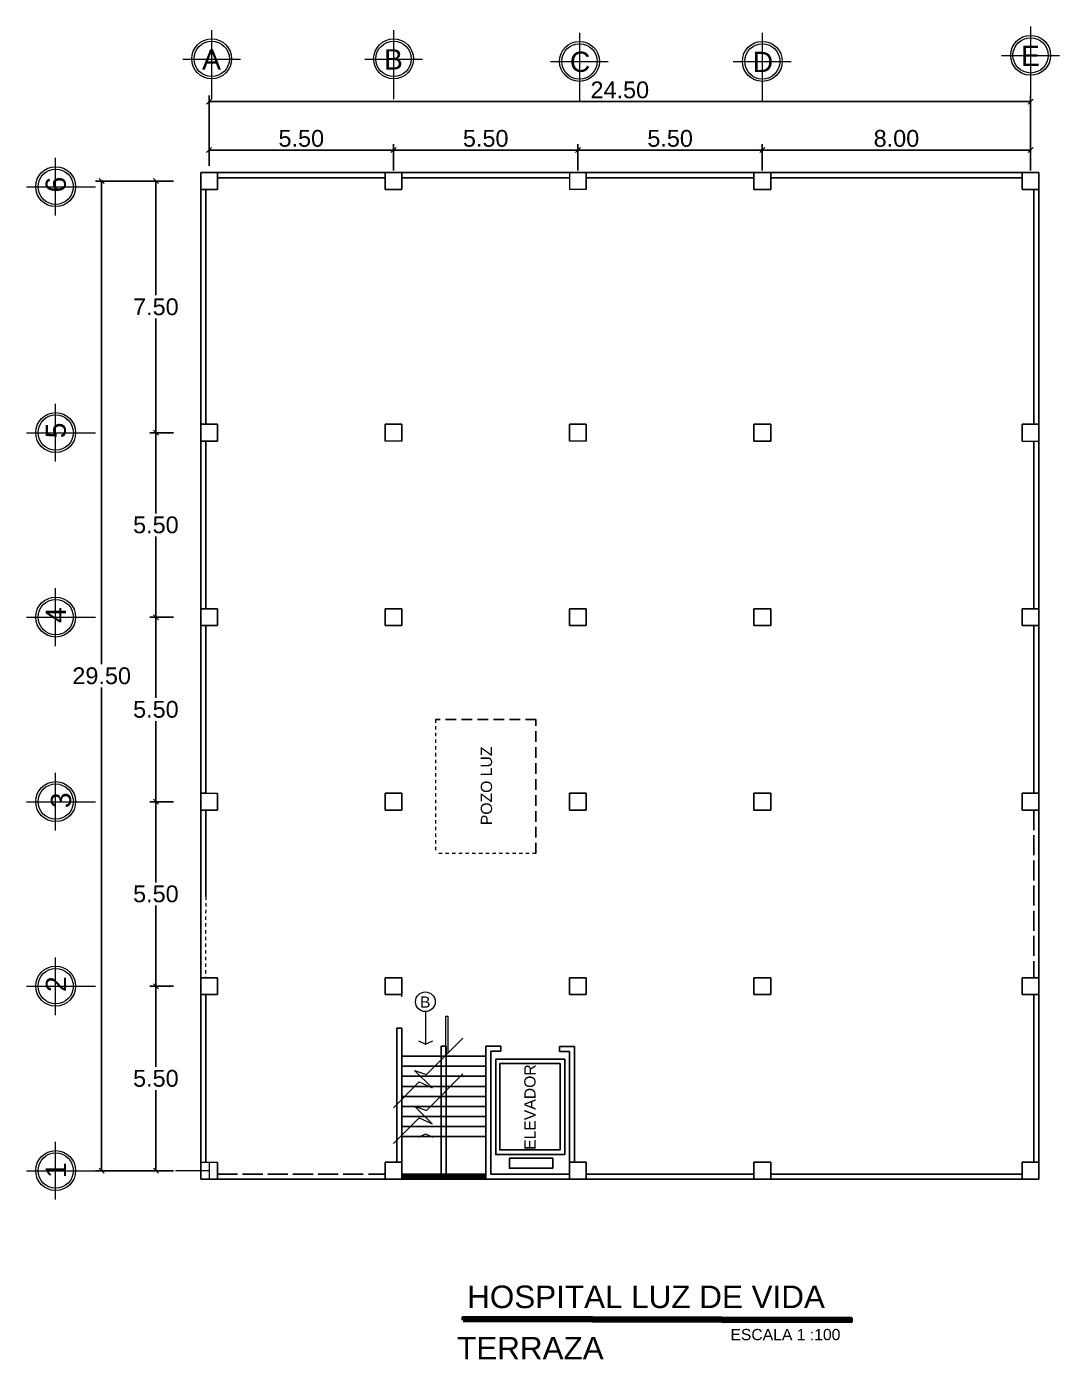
# Model space of a CAD drawing. Header units: millimetres. Extents: x -10 to 320, y -26 to 94.
# Drawn here: x 167.74 to 198.54, y 54.53 to 94.26 of the extents above; entities that cross this region are included whole.
import ezdxf

# ---------------------------------------------------------------- set-up
doc = ezdxf.new("R2010")
doc.units = ezdxf.units.MM
doc.header["$LTSCALE"] = 0.05
doc.linetypes.add('ACAD_ISO02W100', pattern=[15, 12, -3])
doc.linetypes.add('DASHED2', pattern=[9.525, 6.35, -3.175])
for name, color, linetype in [('PDF_COTAS', 7, 'Continuous'), ('PDF_GRADAS Y ELEVADOR', 7, 'Continuous'), ('PDF_Text', 7, 'Continuous'), ('PDF_TEXTO', 7, 'Continuous')]:
    doc.layers.add(name, color=color, linetype=linetype)
doc.styles.add('PDF ArialMT', font='arial.ttf')
doc.styles.get("Standard").update_dxf_attribs({"font": 'arial.ttf'})
doc.dimstyles.new('COTAS 1', dxfattribs={"dimtxt": 0.5, "dimasz": 0.15, "dimexe": 0.18, "dimexo": 0.0625, "dimgap": 0.09, "dimtad": 1, "dimtih": 1, "dimtoh": 1, "dimzin": 0, "dimdsep": 46, "dimtxsty": 'Standard', "dimblk": 'OBLIQUE', "dimcen": -0.09, "dimadec": 0, "dimazin": 0, "dimtfac": 1, "dimtofl": 0, "dimtmove": 0, "dimatfit": 3, "dimldrblk": 'OBLIQUE', "dimfxl": 1, "dimtolj": 1, "dimtzin": 0, "dimarcsym": 0})

# ---------------------------------------------------------------- blocks, each defined once
blk = doc.blocks.new('_Oblique')
at = {"color": 0, "linetype": 'ByBlock', "lineweight": -2}
blk.add_line((-0.5, -0.5), (0.5, 0.5), dxfattribs=at)
blk = doc.blocks.new('*D134')
at = {"color": 0, "lineweight": -2, "ltscale": 0.13, "transparency": 16777216}
for p, q in [((173.184, 90.114), (173.184, 90.761)), ((173.184, 90.581), (178.684, 90.581)), ((178.684, 90.114), (178.684, 90.761))]:
    blk.add_line(p, q, dxfattribs=at)
at = {"layer": 'Defpoints', "color": 0, "lineweight": 13, "ltscale": 0.13, "transparency": 16777216}
for p in [(178.684, 90.581), (173.184, 90.051), (178.684, 90.051)]:
    blk.add_point(p, dxfattribs=at)
at = {"color": 0, "lineweight": -2, "ltscale": 0.13, "transparency": 16777216, "xscale": 0.15, "yscale": 0.15, "zscale": 0.15, "rotation": 180}
blk.add_blockref('_Oblique', (173.184, 90.581), dxfattribs=at)
at = {"color": 0, "lineweight": -2, "ltscale": 0.13, "transparency": 16777216, "xscale": 0.15, "yscale": 0.15, "zscale": 0.15}
blk.add_blockref('_Oblique', (178.684, 90.581), dxfattribs=at)
at = {"color": 0, "lineweight": 13, "ltscale": 0.13, "transparency": 16777216, "insert": (175.934, 90.927), "char_height": 0.5, "attachment_point": 5}
blk.add_mtext('\\A1;5.50', dxfattribs=at)
blk = doc.blocks.new('*D135')
at = {"color": 0, "lineweight": -2, "ltscale": 0.13, "transparency": 16777216}
for p, q in [((178.684, 89.971), (178.684, 90.761)), ((178.684, 90.581), (184.184, 90.581)), ((184.184, 89.971), (184.184, 90.761))]:
    blk.add_line(p, q, dxfattribs=at)
at = {"layer": 'Defpoints', "color": 0, "lineweight": 13, "ltscale": 0.13, "transparency": 16777216}
for p in [(184.184, 90.581), (178.684, 89.908), (184.184, 89.908)]:
    blk.add_point(p, dxfattribs=at)
at = {"color": 0, "lineweight": -2, "ltscale": 0.13, "transparency": 16777216, "xscale": 0.15, "yscale": 0.15, "zscale": 0.15, "rotation": 180}
blk.add_blockref('_Oblique', (178.684, 90.581), dxfattribs=at)
at = {"color": 0, "lineweight": -2, "ltscale": 0.13, "transparency": 16777216, "xscale": 0.15, "yscale": 0.15, "zscale": 0.15}
blk.add_blockref('_Oblique', (184.184, 90.581), dxfattribs=at)
at = {"color": 0, "lineweight": 13, "ltscale": 0.13, "transparency": 16777216, "insert": (181.434, 90.927), "char_height": 0.5, "attachment_point": 5}
blk.add_mtext('\\A1;5.50', dxfattribs=at)
blk = doc.blocks.new('*D136')
at = {"color": 0, "lineweight": -2, "ltscale": 0.13, "transparency": 16777216}
for p, q in [((184.184, 89.971), (184.184, 90.761)), ((184.184, 90.581), (189.684, 90.581)), ((189.684, 89.971), (189.684, 90.761))]:
    blk.add_line(p, q, dxfattribs=at)
at = {"layer": 'Defpoints', "color": 0, "lineweight": 13, "ltscale": 0.13, "transparency": 16777216}
for p in [(189.684, 90.581), (184.184, 89.908), (189.684, 89.908)]:
    blk.add_point(p, dxfattribs=at)
at = {"color": 0, "lineweight": -2, "ltscale": 0.13, "transparency": 16777216, "xscale": 0.15, "yscale": 0.15, "zscale": 0.15, "rotation": 180}
blk.add_blockref('_Oblique', (184.184, 90.581), dxfattribs=at)
at = {"color": 0, "lineweight": -2, "ltscale": 0.13, "transparency": 16777216, "xscale": 0.15, "yscale": 0.15, "zscale": 0.15}
blk.add_blockref('_Oblique', (189.684, 90.581), dxfattribs=at)
at = {"color": 0, "lineweight": 13, "ltscale": 0.13, "transparency": 16777216, "insert": (186.934, 90.927), "char_height": 0.5, "attachment_point": 5}
blk.add_mtext('\\A1;5.50', dxfattribs=at)
blk = doc.blocks.new('*D137')
at = {"color": 0, "lineweight": -2, "ltscale": 0.13, "transparency": 16777216}
for p, q in [((189.684, 89.971), (189.684, 90.761)), ((189.684, 90.581), (197.684, 90.581)), ((197.684, 89.971), (197.684, 90.761))]:
    blk.add_line(p, q, dxfattribs=at)
at = {"layer": 'Defpoints', "color": 0, "lineweight": 13, "ltscale": 0.13, "transparency": 16777216}
for p in [(197.684, 90.581), (189.684, 89.908), (197.684, 89.908)]:
    blk.add_point(p, dxfattribs=at)
at = {"color": 0, "lineweight": -2, "ltscale": 0.13, "transparency": 16777216, "xscale": 0.15, "yscale": 0.15, "zscale": 0.15, "rotation": 180}
blk.add_blockref('_Oblique', (189.684, 90.581), dxfattribs=at)
at = {"color": 0, "lineweight": -2, "ltscale": 0.13, "transparency": 16777216, "xscale": 0.15, "yscale": 0.15, "zscale": 0.15}
blk.add_blockref('_Oblique', (197.684, 90.581), dxfattribs=at)
at = {"color": 0, "lineweight": 13, "ltscale": 0.13, "transparency": 16777216, "insert": (193.684, 90.927), "char_height": 0.5, "attachment_point": 5}
blk.add_mtext('\\A1;8.00', dxfattribs=at)
blk = doc.blocks.new('*D138')
at = {"color": 0, "lineweight": -2, "ltscale": 0.13, "transparency": 16777216}
for p, q in [((173.184, 90.114), (173.184, 92.207)), ((197.684, 90.114), (197.684, 92.207)), ((173.184, 92.027), (197.684, 92.027))]:
    blk.add_line(p, q, dxfattribs=at)
at = {"layer": 'Defpoints', "color": 0, "lineweight": 13, "ltscale": 0.13, "transparency": 16777216}
for p in [(197.684, 92.027), (173.184, 90.051), (197.684, 90.051)]:
    blk.add_point(p, dxfattribs=at)
at = {"color": 0, "lineweight": -2, "ltscale": 0.13, "transparency": 16777216, "xscale": 0.15, "yscale": 0.15, "zscale": 0.15, "rotation": 180}
blk.add_blockref('_Oblique', (173.184, 92.027), dxfattribs=at)
at = {"color": 0, "lineweight": -2, "ltscale": 0.13, "transparency": 16777216, "xscale": 0.15, "yscale": 0.15, "zscale": 0.15}
blk.add_blockref('_Oblique', (197.684, 92.027), dxfattribs=at)
at = {"color": 0, "lineweight": 13, "ltscale": 0.13, "transparency": 16777216, "insert": (185.434, 92.372), "char_height": 0.5, "attachment_point": 5}
blk.add_mtext('\\A1;24.50', dxfattribs=at)
blk = doc.blocks.new('*D128')
at = {"color": 0, "lineweight": -2, "ltscale": 0.13, "transparency": 16777216}
for p, q in [((172.122, 65.657), (171.417, 65.657)), ((171.597, 65.657), (171.597, 63.252)), ((171.597, 60.158), (171.597, 62.562)), ((172.123, 60.158), (171.417, 60.158))]:
    blk.add_line(p, q, dxfattribs=at)
at = {"layer": 'Defpoints', "color": 0, "lineweight": 13, "ltscale": 0.13, "transparency": 16777216}
for p in [(171.597, 65.657), (172.184, 65.657), (172.185, 60.158)]:
    blk.add_point(p, dxfattribs=at)
at = {"color": 0, "lineweight": -2, "ltscale": 0.13, "transparency": 16777216, "xscale": 0.15, "yscale": 0.15, "zscale": 0.15}
for p, rotation in [((171.597, 65.657), 90), ((171.597, 60.158), 270)]:
    blk.add_blockref('_Oblique', p, dxfattribs=dict(at, rotation=rotation))
at = {"color": 0, "lineweight": 13, "ltscale": 0.13, "transparency": 16777216, "insert": (171.597, 62.907), "char_height": 0.5, "attachment_point": 5}
blk.add_mtext('\\A1;5.50', dxfattribs=at)
blk = doc.blocks.new('*D129')
at = {"color": 0, "lineweight": -2, "ltscale": 0.13, "transparency": 16777216}
for p, q in [((172.122, 71.157), (171.417, 71.157)), ((171.597, 71.157), (171.597, 68.752)), ((171.597, 65.657), (171.597, 68.061)), ((172.122, 65.657), (171.417, 65.657))]:
    blk.add_line(p, q, dxfattribs=at)
at = {"layer": 'Defpoints', "color": 0, "lineweight": 13, "ltscale": 0.13, "transparency": 16777216}
for p in [(171.597, 71.157), (172.184, 71.157), (172.184, 65.657)]:
    blk.add_point(p, dxfattribs=at)
at = {"color": 0, "lineweight": -2, "ltscale": 0.13, "transparency": 16777216, "xscale": 0.15, "yscale": 0.15, "zscale": 0.15}
for p, rotation in [((171.597, 71.157), 90), ((171.597, 65.657), 270)]:
    blk.add_blockref('_Oblique', p, dxfattribs=dict(at, rotation=rotation))
at = {"color": 0, "lineweight": 13, "ltscale": 0.13, "transparency": 16777216, "insert": (171.597, 68.407), "char_height": 0.5, "attachment_point": 5}
blk.add_mtext('\\A1;5.50', dxfattribs=at)
blk = doc.blocks.new('*D130')
at = {"color": 0, "lineweight": -2, "ltscale": 0.13, "transparency": 16777216}
for p, q in [((172.122, 76.657), (171.417, 76.657)), ((171.597, 76.657), (171.597, 74.252)), ((171.597, 71.157), (171.597, 73.561)), ((172.122, 71.157), (171.417, 71.157))]:
    blk.add_line(p, q, dxfattribs=at)
at = {"layer": 'Defpoints', "color": 0, "lineweight": 13, "ltscale": 0.13, "transparency": 16777216}
for p in [(171.597, 76.657), (172.184, 76.657), (172.184, 71.157)]:
    blk.add_point(p, dxfattribs=at)
at = {"color": 0, "lineweight": -2, "ltscale": 0.13, "transparency": 16777216, "xscale": 0.15, "yscale": 0.15, "zscale": 0.15}
for p, rotation in [((171.597, 76.657), 90), ((171.597, 71.157), 270)]:
    blk.add_blockref('_Oblique', p, dxfattribs=dict(at, rotation=rotation))
at = {"color": 0, "lineweight": 13, "ltscale": 0.13, "transparency": 16777216, "insert": (171.597, 73.907), "char_height": 0.5, "attachment_point": 5}
blk.add_mtext('\\A1;5.50', dxfattribs=at)
blk = doc.blocks.new('*D131')
at = {"color": 0, "lineweight": -2, "ltscale": 0.13, "transparency": 16777216}
for p, q in [((172.122, 82.157), (171.417, 82.157)), ((171.597, 82.157), (171.597, 79.752)), ((171.597, 76.657), (171.597, 79.061)), ((172.122, 76.657), (171.417, 76.657))]:
    blk.add_line(p, q, dxfattribs=at)
at = {"layer": 'Defpoints', "color": 0, "lineweight": 13, "ltscale": 0.13, "transparency": 16777216}
for p in [(171.597, 82.157), (172.184, 82.157), (172.184, 76.657)]:
    blk.add_point(p, dxfattribs=at)
at = {"color": 0, "lineweight": -2, "ltscale": 0.13, "transparency": 16777216, "xscale": 0.15, "yscale": 0.15, "zscale": 0.15}
for p, rotation in [((171.597, 82.157), 90), ((171.597, 76.657), 270)]:
    blk.add_blockref('_Oblique', p, dxfattribs=dict(at, rotation=rotation))
at = {"color": 0, "lineweight": 13, "ltscale": 0.13, "transparency": 16777216, "insert": (171.597, 79.407), "char_height": 0.5, "attachment_point": 5}
blk.add_mtext('\\A1;5.50', dxfattribs=at)
blk = doc.blocks.new('*D132')
at = {"color": 0, "lineweight": -2, "ltscale": 0.13, "transparency": 16777216}
for p, q in [((172.123, 89.658), (171.417, 89.658)), ((171.597, 89.658), (171.597, 86.252)), ((171.597, 82.157), (171.597, 85.562)), ((172.122, 82.157), (171.417, 82.157))]:
    blk.add_line(p, q, dxfattribs=at)
at = {"layer": 'Defpoints', "color": 0, "lineweight": 13, "ltscale": 0.13, "transparency": 16777216}
for p in [(171.597, 89.658), (172.185, 89.658), (172.184, 82.157)]:
    blk.add_point(p, dxfattribs=at)
at = {"color": 0, "lineweight": -2, "ltscale": 0.13, "transparency": 16777216, "xscale": 0.15, "yscale": 0.15, "zscale": 0.15}
for p, rotation in [((171.597, 89.658), 90), ((171.597, 82.157), 270)]:
    blk.add_blockref('_Oblique', p, dxfattribs=dict(at, rotation=rotation))
at = {"color": 0, "lineweight": 13, "ltscale": 0.13, "transparency": 16777216, "insert": (171.597, 85.907), "char_height": 0.5, "attachment_point": 5}
blk.add_mtext('\\A1;7.50', dxfattribs=at)
blk = doc.blocks.new('*D133')
at = {"color": 0, "lineweight": -2, "ltscale": 0.13, "transparency": 16777216}
for p, q in [((172.123, 89.658), (169.8, 89.658)), ((169.98, 89.658), (169.98, 75.253)), ((169.98, 60.158), (169.98, 74.562)), ((172.123, 60.158), (169.8, 60.158))]:
    blk.add_line(p, q, dxfattribs=at)
at = {"layer": 'Defpoints', "color": 0, "lineweight": 13, "ltscale": 0.13, "transparency": 16777216}
for p in [(169.98, 89.658), (172.185, 89.658), (172.185, 60.158)]:
    blk.add_point(p, dxfattribs=at)
at = {"color": 0, "lineweight": -2, "ltscale": 0.13, "transparency": 16777216, "xscale": 0.15, "yscale": 0.15, "zscale": 0.15}
for p, rotation in [((169.98, 89.658), 90), ((169.98, 60.158), 270)]:
    blk.add_blockref('_Oblique', p, dxfattribs=dict(at, rotation=rotation))
at = {"color": 0, "lineweight": 13, "ltscale": 0.13, "transparency": 16777216, "insert": (169.98, 74.908), "char_height": 0.5, "attachment_point": 5}
blk.add_mtext('\\A1;29.50', dxfattribs=at)

msp = doc.modelspace()

# ---------------------------------------------------------------- linework, layer by layer
for p, q in [((189.934, 89.908), (172.934, 89.908)), ((172.934, 89.908), (172.934, 82.408)), ((172.934, 89.908), (189.934, 89.908)), ((197.934, 89.908), (172.934, 89.908)), ((173.434, 89.908), (173.434, 89.408)), ((178.434, 89.908), (178.434, 89.408)), ((178.684, 89.908), (178.684, 89.908)), ((178.934, 89.908), (178.934, 89.408)), ((184.434, 89.908), (184.434, 89.408)), ((189.434, 89.908), (189.434, 89.408)), ((189.934, 89.908), (189.934, 89.408)), ((197.434, 89.908), (197.434, 89.408)), ((197.934, 59.908), (197.934, 89.908)), ((197.934, 89.908), (197.934, 86.903)), ((173.434, 89.408), (172.934, 89.408)), ((173.084, 89.408), (173.084, 82.408)), ((178.434, 89.758), (173.434, 89.758)), ((178.934, 89.408), (178.434, 89.408)), ((183.934, 89.758), (178.934, 89.758)), ((189.434, 89.758), (184.434, 89.758)), ((189.934, 89.408), (189.434, 89.408)), ((197.434, 89.758), (189.934, 89.758)), ((197.934, 89.408), (197.434, 89.408)), ((197.784, 89.408), (197.784, 82.408)), ((172.934, 85.922), (172.934, 59.908)), ((173.084, 85.922), (173.084, 82.408)), ((197.784, 85.922), (197.784, 82.408)), ((197.784, 84.337), (197.784, 84.337)), ((172.934, 82.408), (173.434, 82.406)), ((173.434, 82.406), (173.434, 81.906)), ((178.434, 82.408), (178.434, 81.908)), ((178.934, 82.408), (178.934, 81.908)), ((183.934, 82.408), (183.934, 81.908)), ((184.434, 82.408), (184.434, 81.908)), ((189.434, 82.408), (189.434, 81.908)), ((189.934, 82.408), (189.934, 81.908)), ((197.434, 82.408), (197.434, 81.908)), ((172.934, 81.908), (173.434, 81.906)), ((173.084, 81.908), (173.084, 79.758)), ((189.759, 81.909), (189.759, 81.909)), ((197.784, 81.908), (197.784, 76.908)), ((173.084, 79.758), (173.084, 76.908)), ((172.934, 76.908), (173.434, 76.906)), ((173.434, 76.906), (173.434, 76.406)), ((178.434, 76.908), (178.934, 76.906)), ((178.434, 76.908), (178.434, 76.408)), ((178.934, 76.906), (178.934, 76.408)), ((183.934, 76.908), (183.934, 76.408)), ((184.434, 76.908), (184.434, 76.408)), ((189.434, 76.908), (189.434, 76.408)), ((189.934, 76.908), (189.934, 76.408)), ((197.434, 76.908), (197.434, 76.408)), ((172.934, 76.408), (173.434, 76.406)), ((173.084, 76.408), (173.084, 71.408)), ((197.784, 76.408), (197.784, 71.408)), ((197.934, 76.336), (197.934, 76.336)), ((172.934, 71.408), (173.434, 71.406)), ((173.434, 71.406), (173.434, 70.906)), ((178.434, 71.408), (178.434, 70.908)), ((178.934, 71.408), (178.934, 70.908)), ((183.934, 71.408), (183.934, 70.908)), ((184.434, 71.408), (184.434, 70.908)), ((189.434, 71.408), (189.434, 70.908)), ((189.934, 71.408), (189.934, 70.908)), ((172.934, 70.908), (173.434, 70.906)), ((173.084, 70.908), (173.084, 69.885)), ((173.084, 70.908), (173.084, 68.331)), ((172.934, 65.908), (173.434, 65.906)), ((173.434, 65.906), (173.434, 65.406)), ((178.434, 65.908), (178.434, 65.408)), ((178.934, 65.908), (178.934, 65.408)), ((183.934, 65.908), (183.934, 65.408)), ((184.434, 65.908), (184.434, 65.408)), ((197.434, 65.908), (197.434, 65.408)), ((172.934, 65.408), (173.434, 65.406)), ((173.084, 65.407), (173.084, 60.407)), ((197.784, 65.408), (197.784, 60.408)), ((178.784, 64.408), (178.784, 60.408)), ((178.934, 64.408), (178.934, 60.383)), ((181.434, 63.572), (178.934, 63.572)), ((180.109, 63.872), (180.109, 60.058)), ((180.259, 63.872), (180.109, 63.872)), ((180.259, 63.872), (180.259, 60.058)), ((181.434, 63.872), (181.884, 63.87)), ((181.434, 63.872), (181.434, 59.908)), ((181.584, 63.721), (181.884, 63.72)), ((181.584, 63.721), (181.584, 60.058)), ((181.884, 63.871), (181.884, 63.72)), ((183.634, 63.863), (184.084, 63.861)), ((183.634, 63.713), (183.634, 63.863)), ((183.634, 63.713), (183.934, 63.712)), ((183.934, 60.362), (183.934, 63.712)), ((184.084, 60.408), (184.084, 63.861)), ((181.434, 63.272), (178.934, 63.272)), ((181.434, 62.972), (178.934, 62.972)), ((181.434, 62.672), (178.934, 62.672)), ((181.434, 62.372), (178.934, 62.372)), ((181.434, 62.072), (178.934, 62.072)), ((181.434, 61.772), (178.934, 61.772)), ((181.434, 61.472), (178.934, 61.472)), ((181.434, 61.172), (178.934, 61.172)), ((172.937, 60.408), (173.434, 60.406)), ((173.434, 60.406), (173.434, 59.908)), ((178.434, 60.408), (178.434, 59.908)), ((184.434, 60.408), (184.434, 59.908)), ((189.434, 60.408), (189.434, 59.908)), ((189.934, 60.408), (189.934, 59.908)), ((197.434, 60.408), (197.434, 59.908)), ((178.934, 60.383), (178.934, 59.908)), ((178.934, 60.058), (181.434, 60.058)), ((178.934, 60.008), (181.434, 60.008)), ((180.259, 60.058), (181.434, 60.058)), ((181.584, 60.058), (183.934, 60.058)), ((183.934, 60.362), (183.934, 59.908)), ((184.434, 60.058), (188.209, 60.058)), ((184.434, 60.058), (189.434, 60.058)), ((189.934, 60.058), (192.634, 60.058)), ((189.934, 60.058), (197.434, 60.058)), ((197.934, 60.336), (197.934, 60.336)), ((172.934, 59.908), (184.434, 59.908)), ((178.934, 59.958), (181.434, 59.958)), ((184.434, 59.908), (189.934, 59.908)), ((189.934, 59.908), (197.934, 59.908))]:
    msp.add_line(p, q)
at = {"lineweight": 13, "ltscale": 0.13}
for p, q in [((183.934, 89.908), (183.934, 89.408)), ((184.434, 89.408), (183.934, 89.408)), ((178.934, 81.908), (178.434, 81.908)), ((184.434, 81.908), (183.934, 81.908)), ((197.434, 81.908), (197.934, 81.908)), ((173.185, 60.407), (173.185, 59.908)), ((173.185, 60.158), (172.185, 60.158))]:
    msp.add_line(p, q, dxfattribs=at)
at = {"linetype": 'ACAD_ISO02W100'}
for p, q in [((172.934, 82.408), (173.084, 82.408)), ((178.434, 82.408), (178.934, 82.408)), ((183.934, 82.408), (184.434, 82.408)), ((189.434, 82.408), (189.934, 82.408)), ((197.434, 82.408), (197.934, 82.408)), ((189.434, 81.908), (189.934, 81.908)), ((189.434, 81.908), (189.934, 81.908)), ((172.934, 79.908), (172.934, 79.908)), ((172.934, 79.758), (172.934, 79.758)), ((172.934, 78.758), (172.934, 78.758)), ((183.934, 76.908), (184.434, 76.908)), ((189.434, 76.908), (189.934, 76.908)), ((197.434, 76.908), (197.934, 76.908)), ((178.434, 76.408), (178.934, 76.408)), ((183.934, 76.408), (184.434, 76.408)), ((189.434, 76.408), (189.934, 76.408)), ((197.434, 76.408), (197.934, 76.408)), ((172.934, 71.408), (173.084, 71.408)), ((178.434, 71.408), (178.934, 71.408)), ((183.934, 71.408), (184.434, 71.408)), ((189.434, 71.408), (189.934, 71.408)), ((197.434, 71.408), (197.934, 71.408)), ((197.434, 71.408), (197.434, 70.908)), ((178.434, 70.908), (178.934, 70.908)), ((184.434, 70.908), (183.934, 70.908)), ((189.934, 70.908), (189.434, 70.908)), ((197.434, 70.908), (197.934, 70.908)), ((197.784, 70.908), (197.784, 65.908)), ((178.434, 65.908), (178.934, 65.908)), ((183.934, 65.908), (184.434, 65.908)), ((189.434, 65.908), (189.934, 65.908)), ((189.434, 65.908), (189.434, 65.408)), ((189.934, 65.908), (189.934, 65.408)), ((197.434, 65.908), (197.934, 65.908)), ((178.434, 65.408), (178.934, 65.408)), ((183.934, 65.408), (184.434, 65.408)), ((189.434, 65.408), (189.934, 65.408)), ((197.434, 65.408), (197.934, 65.408)), ((172.934, 64.408), (172.934, 64.408)), ((178.784, 64.408), (178.934, 64.408)), ((178.434, 60.408), (178.934, 60.408)), ((183.934, 60.408), (184.434, 60.408)), ((189.434, 60.408), (189.934, 60.408)), ((197.434, 60.408), (197.934, 60.408)), ((173.434, 60.058), (178.434, 60.058))]:
    msp.add_line(p, q, dxfattribs=at)
at = {"linetype": 'DASHED2'}
for p, q in [((182.934, 73.609), (179.934, 73.609)), ((182.934, 69.609), (182.934, 73.609))]:
    msp.add_line(p, q, dxfattribs=at)
at = {"linetype": 'ACAD_ISO02W100', "lineweight": 13, "ltscale": 0.13}
for p, q in [((179.934, 73.609), (179.934, 69.609)), ((182.934, 69.609), (179.934, 69.609)), ((173.084, 68.332), (173.074, 65.908)), ((178.934, 65.337), (178.934, 65.408))]:
    msp.add_line(p, q, dxfattribs=at)
for points in [[(181.736, 63.482), (183.794, 63.482), (183.794, 60.636), (181.736, 60.636)], [(181.854, 63.349), (183.653, 63.349), (183.653, 60.777), (181.854, 60.777)], [(182.143, 60.527), (183.434, 60.527), (183.434, 60.23), (182.143, 60.23)]]:
    msp.add_lwpolyline(points, close=True)
at = {"layer": 'PDF_COTAS', "lineweight": 18}
for points in [[(173.259, 94.155), (173.259, 92.102)], [(178.684, 94.155), (178.684, 92.102)], [(197.684, 94.26), (197.684, 92.207)], [(184.228, 94.08), (184.228, 92.027)], [(189.682, 94.08), (189.682, 92.027)], [(196.821, 93.401), (198.544, 93.401)], [(172.4, 93.296), (174.123, 93.296)], [(177.825, 93.296), (179.548, 93.296)], [(183.364, 93.221), (185.087, 93.221)], [(188.819, 93.221), (190.542, 93.221)], [(168.606, 88.627), (168.606, 90.35)], [(167.743, 89.487), (169.8, 89.487)], [(168.606, 81.297), (168.606, 83.02)], [(167.743, 82.157), (169.8, 82.157)], [(168.606, 75.797), (168.606, 77.52)], [(167.743, 76.657), (169.8, 76.657)], [(168.606, 70.297), (168.606, 72.016)], [(167.743, 71.157), (169.8, 71.157)], [(168.606, 64.793), (168.606, 66.516)], [(167.743, 65.657), (169.8, 65.657)], [(168.606, 59.294), (168.606, 61.017)], [(167.743, 60.158), (169.8, 60.158)]]:
    msp.add_lwpolyline(points, dxfattribs=at)
at = {"layer": 'PDF_GRADAS Y ELEVADOR', "lineweight": 18}
for points in [[(179.641, 64.904), (179.641, 63.93)], [(180.242, 63.596), (180.242, 64.764), (180.306, 64.764), (180.306, 63.659)], [(178.68, 62.033), (179.451, 62.804), (179.836, 62.626), (179.315, 63.147), (179.667, 63.02), (180.755, 64.108)], [(179.425, 64.027), (179.641, 63.93), (179.857, 64.027)], [(178.68, 60.967), (179.451, 61.737), (179.836, 61.559), (179.315, 62.08), (179.667, 61.953), (180.755, 63.041)], [(179.425, 61.157), (179.641, 61.259), (179.857, 61.157)]]:
    msp.add_lwpolyline(points, dxfattribs=at)
for centre, radius in [((173.262, 93.3), 0.595), ((173.262, 93.3), 0.527), ((178.687, 93.3), 0.595), ((178.687, 93.3), 0.527), ((184.231, 93.225), 0.595), ((189.685, 93.225), 0.595), ((197.687, 93.405), 0.595), ((197.687, 93.405), 0.527), ((184.231, 93.225), 0.527), ((189.685, 93.225), 0.527), ((168.609, 89.49), 0.595), ((168.609, 89.49), 0.527), ((168.609, 82.16), 0.595), ((168.609, 82.16), 0.527), ((168.609, 76.66), 0.595), ((168.609, 76.66), 0.527), ((168.609, 71.159), 0.595), ((168.609, 71.159), 0.527), ((168.609, 65.659), 0.595), ((168.609, 65.659), 0.527), ((179.634, 65.192), 0.294), ((168.609, 60.16), 0.595), ((168.609, 60.16), 0.527)]:
    msp.add_circle(centre, radius, dxfattribs=at)
at = {"layer": 'PDF_TEXTO', "lineweight": 60}
msp.add_lwpolyline([(180.762, 55.704), (192.335, 55.671), (192.335, 55.738), (180.762, 55.772)], close=True, dxfattribs=at)

# ---------------------------------------------------------------- texts
at = {"layer": 'PDF_Text', "attachment_point": 4, "style": 'PDF ArialMT'}
for s, insert, char_height in [('A', (172.976, 93.284), 0.603), ('B', (178.401, 93.284), 0.603), ('C', (183.945, 93.209), 0.603), ('D', (189.4, 93.209), 0.603), ('E', (197.402, 93.389), 0.603), ('B', (179.475, 65.183), 0.335), ('HOSPITAL LUZ DE VIDA ', (180.881, 56.393), 0.67056), ('ESCALA 1 :100', (188.733, 55.27), 0.33528)]:
    msp.add_mtext(s, dxfattribs=dict(at, insert=insert, char_height=char_height))
at = {"layer": 'PDF_Text', "attachment_point": 4, "rotation": 90, "style": 'PDF ArialMT'}
for s, insert, char_height in [('6', (168.616, 89.319), 0.603), ('5', (168.616, 81.989), 0.603), ('4', (168.616, 76.484), 0.603), ('3', (168.771, 70.964), 0.603), ('2', (168.616, 65.483), 0.603), ('ELEVADOR', (182.755, 60.777), 0.3353), ('1', (168.616, 59.938), 0.603)]:
    msp.add_mtext(s, dxfattribs=dict(at, insert=insert, char_height=char_height))
at = {"layer": 'PDF_Text', "insert": (181.459, 70.457), "char_height": 0.3353, "width": 2.4419, "attachment_point": 4, "rotation": 90, "style": 'PDF ArialMT'}
msp.add_mtext('POZO LUZ', dxfattribs=at)
at = {"layer": 'PDF_Text', "insert": (180.581, 54.869), "char_height": 0.6706, "width": 5.15666, "attachment_point": 4, "style": 'PDF ArialMT'}
msp.add_mtext('TERRAZA', dxfattribs=at)

# ---------------------------------------------------------------- dimensions: what is measured, and where the dimension line sits
at = {"lineweight": 13, "ltscale": 0.13}
dim = msp.add_linear_dim(base=(197.684, 92.027), p1=(173.184, 90.051), p2=(197.684, 90.051), dimstyle='COTAS 1', dxfattribs=at)
dim.commit()
dim.dimension.update_dxf_attribs({"geometry": '*D138', "text_midpoint": (185.434, 92.027), "dimtype": 160})
for base, p1, p2, picture, middle in [((178.684, 90.581), (173.184, 90.051), (178.684, 90.051), '*D134', (175.934, 90.927)), ((184.184, 90.581), (178.684, 89.908), (184.184, 89.908), '*D135', (181.434, 90.927)), ((189.684, 90.581), (184.184, 89.908), (189.684, 89.908), '*D136', (186.934, 90.927)), ((197.684, 90.581), (189.684, 89.908), (197.684, 89.908), '*D137', (193.684, 90.927))]:
    dim = msp.add_linear_dim(base=base, p1=p1, p2=p2, dimstyle='COTAS 1', dxfattribs=at)
    dim.commit()
    dim.dimension.update_dxf_attribs({"geometry": picture, "text_midpoint": middle})
for base, p1, p2, angle, picture, middle in [((169.98, 89.658), (172.185, 60.158), (172.185, 89.658), 90, '*D133', (169.98, 74.908)), ((171.597, 89.658), (172.184, 82.157), (172.185, 89.658), 270, '*D132', (171.597, 85.907)), ((171.597, 82.157), (172.184, 76.657), (172.184, 82.157), 270, '*D131', (171.597, 79.407)), ((171.597, 76.657), (172.184, 71.157), (172.184, 76.657), 270, '*D130', (171.597, 73.907)), ((171.597, 71.157), (172.184, 65.657), (172.184, 71.157), 270, '*D129', (171.597, 68.407)), ((171.597, 65.657), (172.185, 60.158), (172.184, 65.657), 270, '*D128', (171.597, 62.907))]:
    dim = msp.add_linear_dim(base=base, p1=p1, p2=p2, angle=angle, dimstyle='COTAS 1', dxfattribs=at)
    dim.commit()
    dim.dimension.update_dxf_attribs({"geometry": picture, "text_midpoint": middle})

doc.saveas('drawing.dxf')
